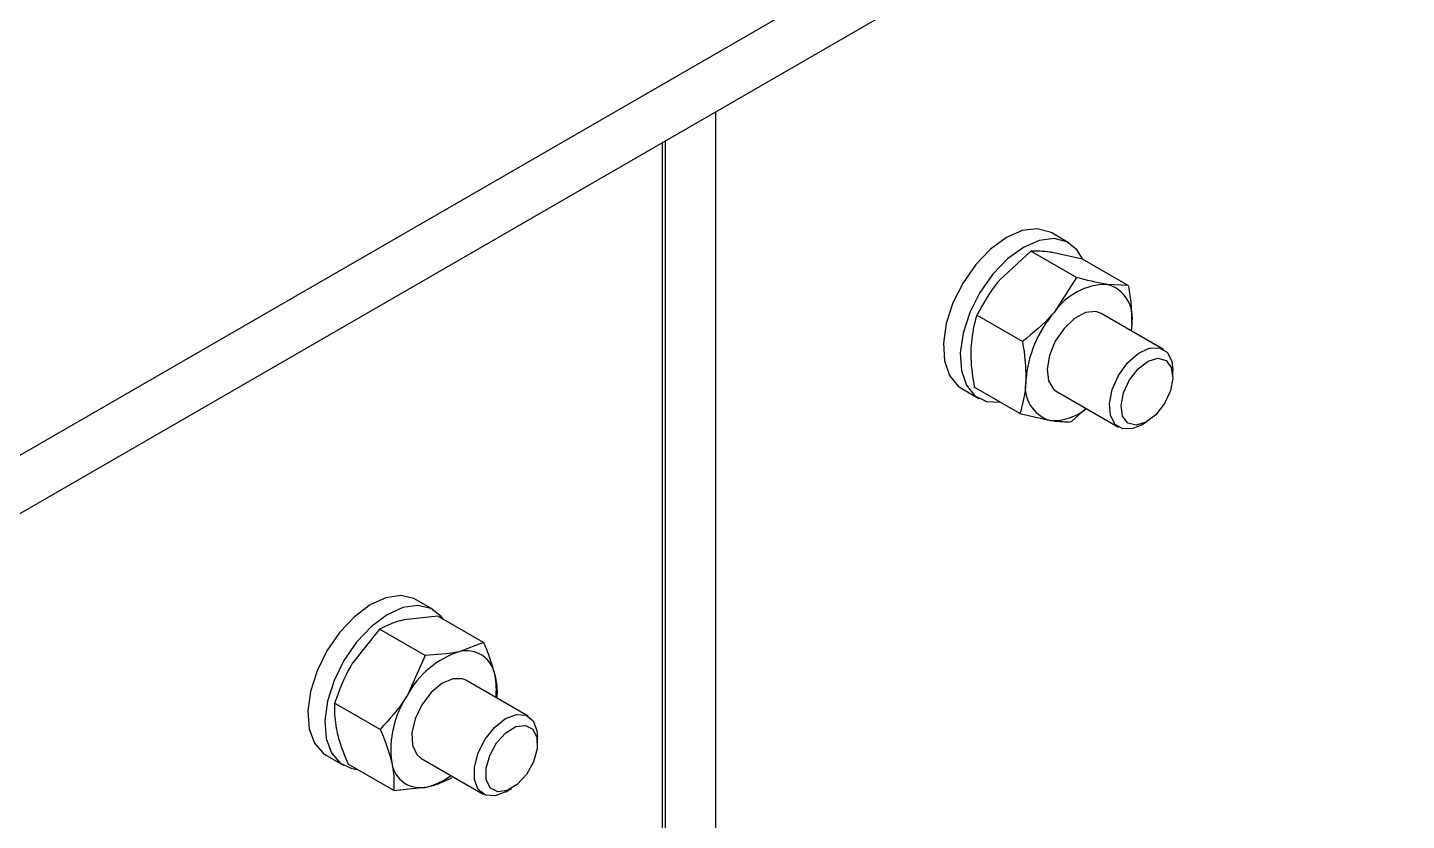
# Model space of a CAD drawing. Header units: metres. Extents: x 0 to 21025, y 0 to 14850.
# Drawn here: x 13999.4 to 14091.5, y 5403.6 to 5456.5 of the extents above; entities that cross this region are included whole.
import ezdxf

# ---------------------------------------------------------------- set-up
doc = ezdxf.new("R2010")
doc.units = ezdxf.units.M
doc.header["$LTSCALE"] = 25
doc.layers.add('SL4', color=4, linetype='Continuous')

msp = doc.modelspace()

# ---------------------------------------------------------------- linework, layer by layer
at = {"layer": 'SL4'}
for p, q in [((13154.595, 4940.576), (14091.494, 5481.436)), ((13154.595, 4936.687), (14091.494, 5477.548)), ((14045.364, 5450.917), (14045.364, 5372.167)), ((14041.828, 5370.546), (14041.828, 5448.876)), ((14041.996, 5448.973), (14041.996, 5370.532)), ((14068.94, 5442.181), (14067.809, 5442.834)), ((14066.426, 5441.61), (14064.302, 5439.656)), ((14069.472, 5439.852), (14066.426, 5441.61)), ((14069.874, 5441.075), (14067.834, 5441.525)), ((14072.919, 5439.317), (14069.874, 5441.075)), ((14069.472, 5439.852), (14067.979, 5437.533)), ((14072.919, 5439.317), (14071.511, 5439.402)), ((14075.279, 5435.057), (14071.118, 5437.46)), ((14065.854, 5435.579), (14062.809, 5437.337)), ((14073.15, 5436.731), (14073.118, 5436.305)), ((14073.15, 5436.731), (14073.118, 5436.305)), ((14075.901, 5433.231), (14075.901, 5433.684)), ((14061.81, 5432.441), (14062.941, 5431.788)), ((14065.684, 5430.77), (14062.639, 5432.528)), ((14068.118, 5432.263), (14072.279, 5429.861)), ((14069.132, 5430.236), (14070.095, 5431.122)), ((14065.684, 5430.77), (14067.724, 5430.321)), ((14073.78, 5430.01), (14074.172, 5430.236)), ((14026.514, 5417.688), (14025.383, 5418.341)), ((14026.825, 5417.243), (14024.559, 5416.995)), ((14029.87, 5415.485), (14026.825, 5417.243)), ((14022.924, 5416.384), (14021.111, 5414.099)), ((14025.97, 5414.625), (14022.924, 5416.384)), ((14029.87, 5415.485), (14028.236, 5414.873)), ((14025.97, 5414.625), (14024.788, 5411.977)), ((14032.853, 5410.565), (14028.691, 5412.968)), ((14022.975, 5409.692), (14019.93, 5411.451)), ((14033.474, 5408.739), (14033.474, 5409.191)), ((14019.383, 5407.949), (14020.515, 5407.296)), ((14023.881, 5405.619), (14020.836, 5407.377)), ((14025.691, 5407.771), (14029.853, 5405.369)), ((14023.881, 5405.619), (14026.147, 5405.866)), ((14031.353, 5405.517), (14031.745, 5405.744))]:
    msp.add_line(p, q, dxfattribs=at)
at = {"layer": 'SL4', "flags": 128}
for points in [[(14067.809, 5442.834), (14067.698, 5442.893), (14066.834, 5443.112), (14065.843, 5442.986), (14064.788, 5442.524), (14063.733, 5441.755), (14062.746, 5440.728), (14061.889, 5439.506), (14061.216, 5438.167), (14060.768, 5436.794), (14060.574, 5435.475), (14060.646, 5434.291), (14060.98, 5433.318), (14061.554, 5432.616), (14061.81, 5432.441)], [(14069.873, 5441.095), (14069.511, 5441.692), (14068.829, 5442.24), (14067.966, 5442.458), (14066.975, 5442.333), (14065.919, 5441.871), (14064.865, 5441.102), (14063.878, 5440.075), (14063.021, 5438.853), (14062.347, 5437.514), (14061.899, 5436.141), (14061.705, 5434.822), (14061.777, 5433.638), (14062.111, 5432.665), (14062.686, 5431.963), (14063.464, 5431.577), (14064.374, 5431.527)], [(14071.118, 5437.46), (14070.754, 5437.586), (14070.073, 5437.517), (14069.337, 5437.127), (14068.634, 5436.465), (14068.051, 5435.608), (14067.656, 5434.662), (14067.498, 5433.74), (14067.596, 5432.953), (14067.937, 5432.396), (14068.118, 5432.263)], [(14071.855, 5432.38), (14072.277, 5433.321), (14072.88, 5434.158), (14073.591, 5434.79), (14074.325, 5435.141), (14074.993, 5435.169), (14075.515, 5434.869), (14075.827, 5434.279), (14075.901, 5433.684)], [(14072.603, 5432.168), (14073.001, 5433.027), (14073.577, 5433.765), (14074.244, 5434.27), (14074.9, 5434.464), (14075.444, 5434.319), (14075.795, 5433.856), (14075.899, 5433.146), (14075.74, 5432.297), (14075.342, 5431.438), (14074.765, 5430.7), (14074.099, 5430.196), (14073.443, 5430.001), (14072.898, 5430.146), (14072.547, 5430.609), (14072.444, 5431.319), (14072.603, 5432.168)], [(14073.78, 5430.01), (14073.234, 5429.777), (14072.565, 5429.749), (14072.044, 5430.049), (14071.731, 5430.639), (14071.666, 5431.449), (14071.855, 5432.38)], [(14025.383, 5418.341), (14025.227, 5418.422), (14024.355, 5418.621), (14023.359, 5418.476), (14022.302, 5417.997), (14021.249, 5417.212), (14020.268, 5416.172), (14019.42, 5414.941), (14018.758, 5413.598), (14018.324, 5412.226), (14018.144, 5410.912), (14018.231, 5409.738), (14018.579, 5408.779), (14019.166, 5408.094), (14019.383, 5407.949)], [(14027.223, 5417.013), (14027.052, 5417.238), (14026.359, 5417.769), (14025.487, 5417.968), (14024.49, 5417.823), (14023.433, 5417.343), (14022.381, 5416.559), (14021.4, 5415.518), (14020.551, 5414.288), (14019.889, 5412.945), (14019.455, 5411.573), (14019.276, 5410.259), (14019.363, 5409.085), (14019.711, 5408.126), (14020.298, 5407.44), (14021.087, 5407.073), (14021.454, 5407.02)], [(14028.691, 5412.968), (14028.473, 5413.061), (14027.818, 5413.071), (14027.087, 5412.756), (14026.369, 5412.152), (14025.749, 5411.334), (14025.304, 5410.399), (14025.087, 5409.46), (14025.123, 5408.632), (14025.409, 5408.013), (14025.691, 5407.771)], [(14029.262, 5407.173), (14029.51, 5408.117), (14029.981, 5409.043), (14030.617, 5409.84), (14031.342, 5410.41), (14032.068, 5410.686), (14032.708, 5410.634), (14033.185, 5410.26), (14033.44, 5409.61), (14033.474, 5409.191)], [(14030.041, 5407.093), (14030.282, 5407.96), (14030.746, 5408.793), (14031.362, 5409.467), (14032.036, 5409.877), (14032.667, 5409.962), (14033.156, 5409.709), (14033.431, 5409.156), (14033.45, 5408.388), (14033.208, 5407.521), (14032.744, 5406.688), (14032.128, 5406.014), (14031.454, 5405.604), (14030.823, 5405.519), (14030.334, 5405.772), (14030.059, 5406.325), (14030.041, 5407.093)], [(14031.353, 5405.517), (14030.638, 5405.248), (14029.998, 5405.3), (14029.521, 5405.674), (14029.266, 5406.324), (14029.262, 5407.173)]]:
    msp.add_lwpolyline(points, dxfattribs=at)
at = {"layer": 'SL4'}
for centre, radius, start, end in [((14071.527, 5435.101), 4.301, 90.20278, 145.57249), ((14070.897, 5437.187), 2.299, 348.54803, 74.50554), ((14073.89, 5432.403), 7.827, 139.04602, 175.67986), ((14068.338, 5432.536), 2.299, 168.54803, 254.50554), ((14067.929, 5433.728), 3.413, 266.55681, 309.88636), ((14030.115, 5409.136), 6.037, 108.13667, 151.92911), ((14028.734, 5413.018), 1.921, 7.40541, 105.04163), ((14026.285, 5412.38), 4.443, 352.6603, 11.49111), ((14030.204, 5408.348), 6.519, 146.17631, 187.71296), ((14025.649, 5407.721), 1.921, 187.40541, 285.04163), ((14025.105, 5409.976), 4.24, 284.23321, 307.60188)]:
    msp.add_arc(centre, radius, start, end, dxfattribs=at)
for points, knots in [([(14067.834, 5441.525), (14067.794, 5441.531), (14067.216, 5441.619), (14066.807, 5441.614), (14066.426, 5441.61)], [0, 0, 0, 0, 0.070201, 1, 1, 1, 1]), ([(14064.302, 5439.656), (14064.259, 5439.605), (14063.653, 5438.881), (14063.216, 5438.081), (14062.809, 5437.337)], [0, 0, 0, 0, 0.070201, 1, 1, 1, 1]), ([(14071.511, 5439.402), (14071.47, 5439.409), (14070.884, 5439.502), (14070.152, 5439.683), (14069.472, 5439.852)], [0, 0, 0, 0, 0.070201, 1, 1, 1, 1]), ([(14072.919, 5439.317), (14072.96, 5439.088), (14073.117, 5438.198), (14073.136, 5437.356), (14073.15, 5436.731)], [0, 0, 0, 0, 0.257551, 1, 1, 1, 1]), ([(14067.979, 5437.533), (14067.936, 5437.483), (14067.32, 5436.764), (14066.561, 5436.15), (14065.854, 5435.579)], [0, 0, 0, 0, 0.070201, 1, 1, 1, 1]), ([(14062.809, 5437.337), (14062.754, 5437.162), (14062.541, 5436.486), (14062.465, 5435.699), (14062.408, 5435.115)], [0, 0, 0, 0, 0.257551, 1, 1, 1, 1]), ([(14065.854, 5435.579), (14065.895, 5435.349), (14066.052, 5434.459), (14066.071, 5433.617), (14066.085, 5432.992)], [0, 0, 0, 0, 0.257551, 1, 1, 1, 1]), ([(14062.408, 5435.115), (14062.405, 5434.894), (14062.394, 5434.07), (14062.536, 5433.18), (14062.639, 5432.528)], [0, 0, 0, 0, 0.268634, 1, 1, 1, 1]), ([(14066.085, 5432.992), (14066.073, 5432.776), (14066.027, 5431.973), (14065.829, 5431.278), (14065.684, 5430.77)], [0, 0, 0, 0, 0.268634, 1, 1, 1, 1]), ([(14067.724, 5430.321), (14067.765, 5430.315), (14068.342, 5430.227), (14068.751, 5430.231), (14069.132, 5430.236)], [0, 0, 0, 0, 0.070201, 1, 1, 1, 1]), ([(14024.559, 5416.995), (14024.513, 5416.985), (14023.859, 5416.837), (14023.374, 5416.602), (14022.924, 5416.384)], [0, 0, 0, 0, 0.070201, 1, 1, 1, 1]), ([(14029.87, 5415.485), (14029.956, 5415.286), (14030.288, 5414.515), (14030.489, 5413.798), (14030.639, 5413.265)], [0, 0, 0, 0, 0.257551, 1, 1, 1, 1]), ([(14028.236, 5414.873), (14028.189, 5414.863), (14027.526, 5414.72), (14026.719, 5414.671), (14025.97, 5414.625)], [0, 0, 0, 0, 0.070201, 1, 1, 1, 1]), ([(14021.111, 5414.099), (14021.076, 5414.041), (14020.575, 5413.205), (14020.241, 5412.296), (14019.93, 5411.451)], [0, 0, 0, 0, 0.070201, 1, 1, 1, 1]), ([(14030.639, 5413.265), (14030.676, 5413.082), (14030.788, 5412.537), (14030.774, 5412.076), (14030.765, 5411.77)], [0, 0, 0, 0, 0.335752, 1, 1, 1, 1]), ([(14024.788, 5411.977), (14024.752, 5411.918), (14024.242, 5411.088), (14023.586, 5410.365), (14022.975, 5409.692)], [0, 0, 0, 0, 0.070201, 1, 1, 1, 1]), ([(14019.93, 5411.451), (14019.92, 5411.307), (14019.883, 5410.75), (14019.988, 5410.088), (14020.067, 5409.596)], [0, 0, 0, 0, 0.2575513, 1, 1, 1, 1]), ([(14020.067, 5409.596), (14020.113, 5409.408), (14020.284, 5408.708), (14020.602, 5407.939), (14020.836, 5407.377)], [0, 0, 0, 0, 0.268634, 1, 1, 1, 1]), ([(14022.975, 5409.692), (14023.061, 5409.494), (14023.394, 5408.723), (14023.595, 5408.006), (14023.744, 5407.473)], [0, 0, 0, 0, 0.257551, 1, 1, 1, 1]), ([(14023.744, 5407.473), (14023.78, 5407.291), (14023.916, 5406.611), (14023.896, 5406.038), (14023.881, 5405.619)], [0, 0, 0, 0, 0.268634, 1, 1, 1, 1]), ([(14026.147, 5405.866), (14026.193, 5405.876), (14026.847, 5406.024), (14027.331, 5406.259), (14027.781, 5406.478)], [0, 0, 0, 0, 0.0702006, 1, 1, 1, 1])]:
    msp.add_open_spline(points, degree=3, knots=knots, dxfattribs=at)

doc.saveas('drawing.dxf')
